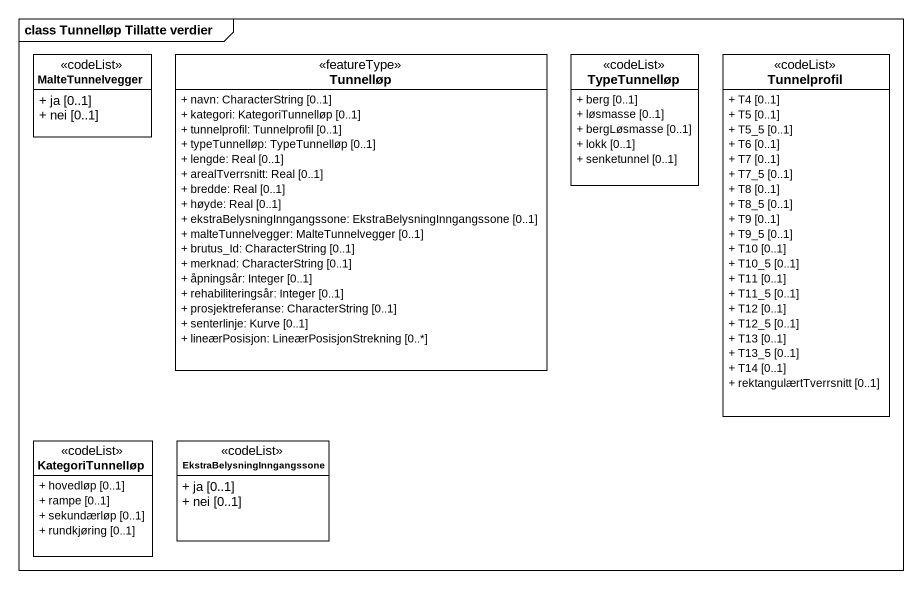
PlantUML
@startuml
mainframe class Tunnelløp Tillatte verdier
hide circle
hide empty members
skinparam classAttributeIconSize 0
class MalteTunnelvegger <<codeList>> {
  + ja [0..1]
  + nei [0..1]
}
class Tunnelløp <<featureType>> {
  + navn: CharacterString [0..1]
  + kategori: KategoriTunnelløp [0..1]
  + tunnelprofil: Tunnelprofil [0..1]
  + typeTunnelløp: TypeTunnelløp [0..1]
  + lengde: Real [0..1]
  + arealTverrsnitt: Real [0..1]
  + bredde: Real [0..1]
  + høyde: Real [0..1]
  + ekstraBelysningInngangssone: EkstraBelysningInngangssone [0..1]
  + malteTunnelvegger: MalteTunnelvegger [0..1]
  + brutus_Id: CharacterString [0..1]
  + merknad: CharacterString [0..1]
  + åpningsår: Integer [0..1]
  + rehabiliteringsår: Integer [0..1]
  + prosjektreferanse: CharacterString [0..1]
  + senterlinje: Kurve [0..1]
  + lineærPosisjon: LineærPosisjonStrekning [0..*]
}
class TypeTunnelløp <<codeList>> {
  + berg [0..1]
  + løsmasse [0..1]
  + bergLøsmasse [0..1]
  + lokk [0..1]
  + senketunnel [0..1]
}
class Tunnelprofil <<codeList>> {
  + T4 [0..1]
  + T5 [0..1]
  + T5_5 [0..1]
  + T6 [0..1]
  + T7 [0..1]
  + T7_5 [0..1]
  + T8 [0..1]
  + T8_5 [0..1]
  + T9 [0..1]
  + T9_5 [0..1]
  + T10 [0..1]
  + T10_5 [0..1]
  + T11 [0..1]
  + T11_5 [0..1]
  + T12 [0..1]
  + T12_5 [0..1]
  + T13 [0..1]
  + T13_5 [0..1]
  + T14 [0..1]
  + rektangulærtTverrsnitt [0..1]
}
class KategoriTunnelløp <<codeList>> {
  + hovedløp [0..1]
  + rampe [0..1]
  + sekundærløp [0..1]
  + rundkjøring [0..1]
}
class EkstraBelysningInngangssone <<codeList>> {
  + ja [0..1]
  + nei [0..1]
}
@enduml
